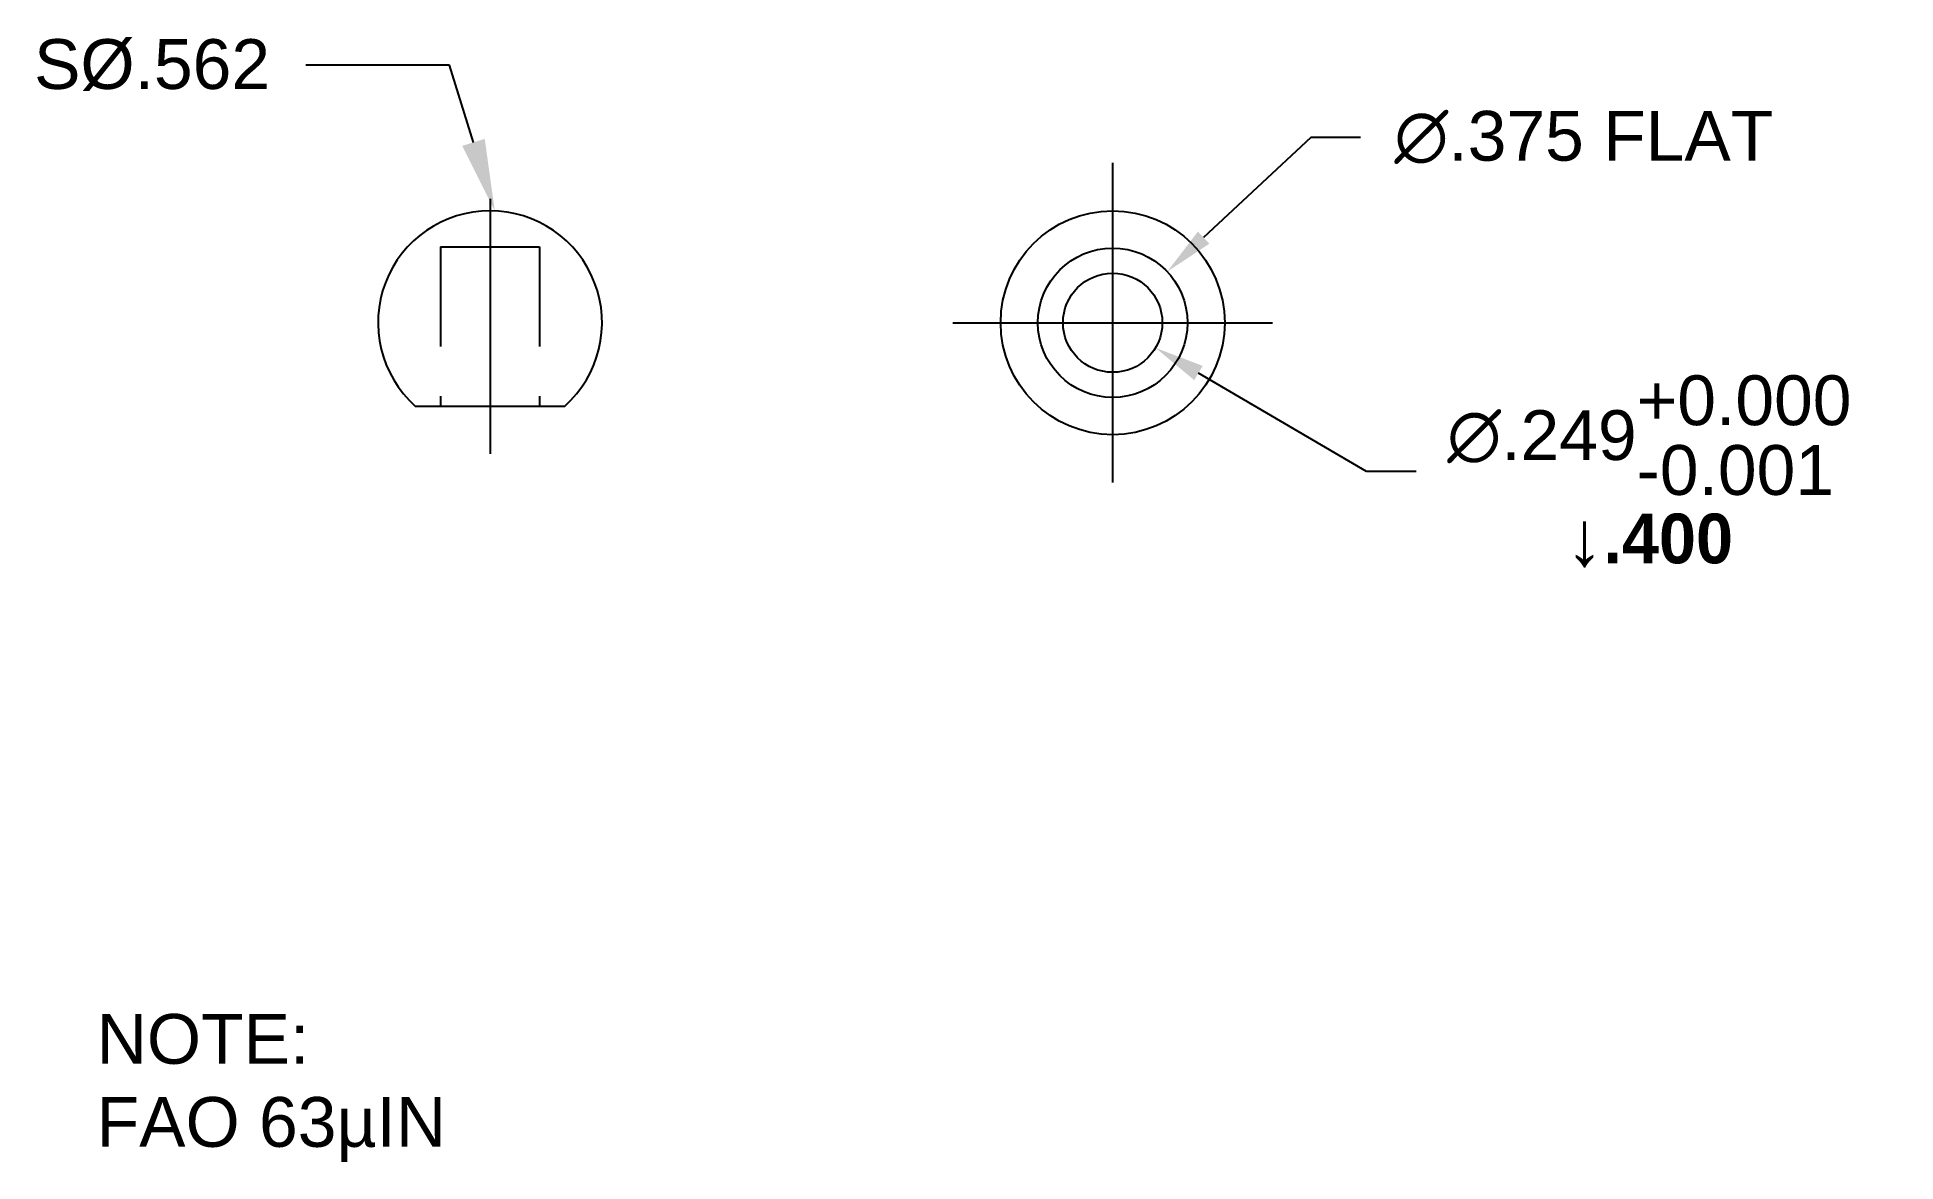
# Model space of a CAD drawing. Header units: inches. Extents: x 11.39 to 16.06, y 10.54 to 13.37.
import ezdxf
from ezdxf import colors
from ezdxf.entities.mleader import LeaderData, LeaderLine
from ezdxf.math import Vec2, Vec3

# ---------------------------------------------------------------- set-up
doc = ezdxf.new("R2010")
doc.units = ezdxf.units.IN
doc.header["$MEASUREMENT"] = 0
for name, pattern in [('CENTER', [2, 1.25, -0.25, 0.25, -0.25]), ('CENTER2', [1.125, 0.75, -0.125, 0.125, -0.125]), ('HIDDEN', [0.375, 0.25, -0.125])]:
    doc.linetypes.add(name, pattern=pattern)
for name, color, linetype in [('CENTER LINE', 1, 'CENTER'), ('DIMENSION', 5, 'Continuous'), ('HIDEEN', 4, 'HIDDEN'), ('OBJECT', 252, 'Continuous')]:
    doc.layers.add(name, color=color, linetype=linetype)
doc.styles.get("Standard").update_dxf_attribs({"font": 'arial.ttf'})
doc.dimstyles.new('3 PLACES', dxfattribs={"dimtxt": 0.125, "dimasz": 0.125, "dimexe": 0.125, "dimexo": 0.0625, "dimgap": 0.09, "dimtad": 0, "dimtih": 1, "dimtoh": 1, "dimdec": 3, "dimzin": 4, "dimdsep": 46, "dimtxsty": 'Standard', "dimcen": 0.125, "dimadec": 0, "dimazin": 0, "dimtfac": 1, "dimtdec": 3, "dimtofl": 0, "dimtmove": 0, "dimatfit": 3, "dimfxl": 1, "dimtolj": 1, "dimtzin": 0, "dimarcsym": 0})
doc.dimstyles.new('DEVIATION 3 PLACES', dxfattribs={"dimtxt": 0.125, "dimasz": 0.125, "dimexe": 0.125, "dimexo": 0.0625, "dimgap": 0.09, "dimtad": 0, "dimtih": 1, "dimtoh": 1, "dimdec": 3, "dimzin": 4, "dimdsep": 46, "dimtxsty": 'Standard', "dimcen": 0.125, "dimadec": 0, "dimazin": 0, "dimtol": 1, "dimtm": 0.001, "dimtfac": 1, "dimtdec": 3, "dimtofl": 0, "dimtmove": 0, "dimatfit": 3, "dimfxl": 1, "dimtolj": 1, "dimtzin": 0, "dimarcsym": 0})

# ---------------------------------------------------------------- blocks, each defined once
blk = doc.blocks.new('*U2')
at = {"layer": 'CENTER LINE', "color": 0, "linetype": 'CENTER2', "transparency": 16777216}
for p, q in [((0, 0.0562), (0, 0.401)), ((-0.401, 0), (-0.0562, 0)), ((0.0562, 0), (0.401, 0)), ((0, -0.401), (0, -0.0562))]:
    blk.add_line(p, q, dxfattribs=at)
at = {"layer": 'CENTER LINE', "color": 0, "linetype": 'Continuous', "transparency": 16777216}
for p, q in [((-0.0281, 0), (0.0281, 0)), ((0, -0.0281), (0, 0.0281))]:
    blk.add_line(p, q, dxfattribs=at)
blk = doc.blocks.new('*U3')
at = {"layer": 'CENTER LINE', "color": 0, "linetype": 'CENTER2', "transparency": 16777216}
blk.add_line((0, 0.32), (0, -0.32), dxfattribs=at)
blk = doc.blocks.new('*D4')
at = {"layer": 'Defpoints', "color": 0, "transparency": 16777216}
for p in [(14.2287, 12.778), (13.955, 12.5217)]:
    blk.add_point(p, dxfattribs=at)
at = {"layer": 'DIMENSION', "color": 0, "lineweight": -2, "transparency": 16777216}
for p, q in [((14.5885, 13.1149), (14.3199, 12.8634)), ((14.7135, 13.1149), (14.5885, 13.1149)), ((14.0918, 12.5248), (14.0918, 12.7748)), ((13.9668, 12.6498), (14.2168, 12.6498))]:
    blk.add_line(p, q, dxfattribs=at)
at = {"layer": 'DIMENSION', "color": 0, "transparency": 16777216}
blk.add_solid([(14.3057, 12.8786), (14.3342, 12.8482), (14.2287, 12.778)], dxfattribs=at)
at = {"layer": 'DIMENSION', "color": 0, "transparency": 16777216, "insert": (15.2738, 13.1149), "char_height": 0.125, "attachment_point": 5}
blk.add_mtext('\\A1;∅.375 FLAT', dxfattribs=at)
blk = doc.blocks.new('*D5')
at = {"layer": 'Defpoints', "color": 0, "transparency": 16777216}
for p in [(13.9845, 12.7129), (14.1992, 12.5868)]:
    blk.add_point(p, dxfattribs=at)
at = {"layer": 'DIMENSION', "color": 0, "lineweight": -2, "transparency": 16777216}
for p, q in [((14.0918, 12.5248), (14.0918, 12.7748)), ((13.9668, 12.6498), (14.2168, 12.6498)), ((14.7284, 12.2762), (14.307, 12.5235)), ((14.8534, 12.2762), (14.7284, 12.2762))]:
    blk.add_line(p, q, dxfattribs=at)
at = {"layer": 'DIMENSION', "color": 0, "transparency": 16777216}
blk.add_solid([(14.3175, 12.5415), (14.2964, 12.5056), (14.1992, 12.5868)], dxfattribs=at)
at = {"layer": 'DIMENSION', "color": 0, "transparency": 16777216, "insert": (15.4381, 12.2762), "char_height": 0.125, "width": 1.236534, "attachment_point": 5}
blk.add_mtext('\\A1;∅.249\\S+0.000^ -0.001;\\P{\\H1.08333x;↓\\fMS Shell Dlg 2|b1|i0|c0|p0;\\H0.92308x;.400}', dxfattribs=at)
blk = doc.blocks.new('N')
at = {"layer": 'CENTER LINE', "insert": (-0.0367, 0.3426), "char_height": 0.2, "attachment_point": 1}
blk.add_mtext_dynamic_manual_height_columns('{\\H0.625x;NOTE:\\PFAO 63µIN\\fMS Shell Dlg 2|b0|i0|c0|p0; }', width=2.167231, gutter_width=1, heights=[0], dxfattribs=at)

msp = doc.modelspace()

# ---------------------------------------------------------------- linework, layer by layer
at = {"layer": 'HIDEEN'}
for p, q in [((12.4053, 12.8405), (12.6543, 12.8405)), ((12.4053, 12.8405), (12.4053, 12.4405)), ((12.6543, 12.8405), (12.6543, 12.4405))]:
    msp.add_line(p, q, dxfattribs=at)
at = {"layer": 'OBJECT'}
for p, q in [((12.5298, 12.9308), (12.5298, 12.4405)), ((12.3423, 12.4405), (12.7173, 12.4405))]:
    msp.add_line(p, q, dxfattribs=at)
for radius in [0.281, 0.1875, 0.1245]:
    msp.add_circle((14.0918, 12.6498), radius, dxfattribs=at)
msp.add_arc((12.5298, 12.6498), 0.281, 311.8559, 228.1441, dxfattribs=at)

# ---------------------------------------------------------------- block references
at = {"layer": 'CENTER LINE', "linetype": 'CENTER2'}
for name, p in [('*U2', (14.0918, 12.6498)), ('*U3', (12.5298, 12.6405))]:
    msp.add_blockref(name, p, dxfattribs=at)
at = {"layer": 'HIDEEN'}
msp.add_blockref('N', (11.5796, 10.5722), dxfattribs=at)

# ---------------------------------------------------------------- dimensions: what is measured, and where the dimension line sits
at = {"layer": 'DIMENSION'}
for p1, p2, text, dimstyle, picture, middle in [((13.955, 12.5217), (14.2287, 12.778), '<> FLAT', '3 PLACES', '*D4', (15.2738, 13.1149)), ((13.9845, 12.7129), (14.1992, 12.5868), '<>\\P{\\H1.08333x;↓\\fMS Shell Dlg 2|b1|i0|c0|p0;\\H0.92308x;.400}', 'DEVIATION 3 PLACES', '*D5', (15.4381, 12.2762))]:
    dim = msp.add_diameter_dim_2p(p1=p1, p2=p2, text=text, dimstyle=dimstyle, dxfattribs=at)
    dim.commit()
    dim.dimension.update_dxf_attribs({"geometry": picture, "text_midpoint": middle, "dimtype": 163})

# ---------------------------------------------------------------- leaders
ml = msp.add_multileader_mtext('Standard', dxfattribs=at)
ml.set_content('S%%C.562', color=256)
ml.set_leader_properties()
ml.build(insert=Vec2(0, 0))
ml.multileader.update_dxf_attribs({"dogleg_length": 0.36, "arrow_head_size": 0.18})
ctx = ml.context
ctx.base_point, ctx.char_height, ctx.arrow_head_size, ctx.landing_gap_size, ctx.plane_origin = Vec3(11.3128, 13.2965), 0.125, 0.18, 0.09, Vec3(12.5417, 12.9306)
ctx.text_align_type = 2
notes = []
notes.append((ctx, [(1, (1, 1, 0), (12.428, 13.2965), (-1, 0), 0.36, [(0, [(12.5417, 12.9306)], 0, [])])]))
ctx.mtext.insert, ctx.mtext.alignment, ctx.mtext.flow_direction = Vec3(11.978, 13.3615), 3, 5
for ctx, leaders in notes:
    for number, flags, end, landing, length, lines in leaders:
        leader = LeaderData()
        leader.index, (leader.has_last_leader_line, leader.has_dogleg_vector, leader.attachment_direction) = number, flags
        leader.last_leader_point, leader.dogleg_vector, leader.dogleg_length = Vec3(end), Vec3(landing), length
        for number, points, colour, breaks in lines:
            line = LeaderLine()
            line.index, line.vertices, line.color, line.breaks = number, Vec3.list(points), colors.encode_raw_color(colour), breaks
            leader.lines.append(line)
        ctx.leaders.append(leader)

doc.saveas('drawing.dxf')
